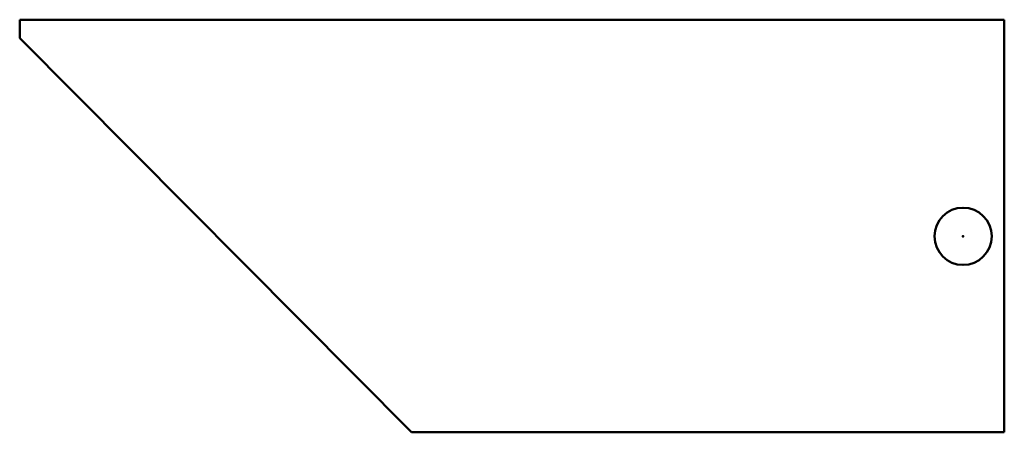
# Model space of a CAD drawing. Header units: millimetres. Extents: x -760 to 1150, y 0 to 800.
import ezdxf

# ---------------------------------------------------------------- set-up
doc = ezdxf.new("R2010")
doc.units = ezdxf.units.MM
for name, color, linetype, lineweight in [('IV_ARC_CENTERS', 7, 'Continuous', 50), ('IV_INTERIOR_PROFILES', 7, 'Continuous', 50), ('IV_OUTER_PROFILE', 7, 'Continuous', 50)]:
    doc.layers.add(name, color=color, linetype=linetype, lineweight=lineweight)

msp = doc.modelspace()

# ---------------------------------------------------------------- linework, layer by layer
at = {"layer": 'IV_ARC_CENTERS'}
msp.add_point((1070, 380), dxfattribs=at)
at = {"layer": 'IV_INTERIOR_PROFILES'}
msp.add_circle((1070, 380), 55.5, dxfattribs=at)
at = {"layer": 'IV_OUTER_PROFILE'}
for p, q in [((1150, 800), (-760, 800)), ((-760, 800), (-760, 764.5)), ((1150, 0), (1150, 800)), ((-760, 764.5), (0, 0)), ((0, 0), (1150, 0))]:
    msp.add_line(p, q, dxfattribs=at)

doc.saveas('drawing.dxf')
